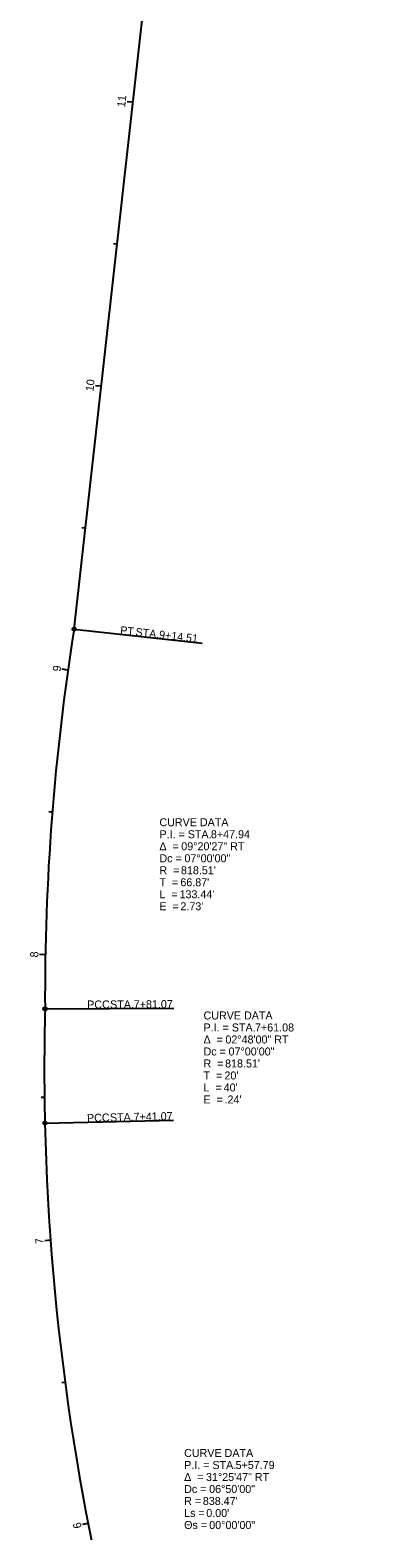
# Model space of a CAD drawing. Extents: x 221318 to 221689, y 546264 to 548368.
# Drawn here: x 221318 to 221435, y 546790 to 547316 of the extents above; entities that cross this region are included whole.
import ezdxf

# ---------------------------------------------------------------- set-up
doc = ezdxf.new("R2010")
doc.units = 0
for name, color, linetype in [('GE_X_Alignment', 7, 'Continuous'), ('GE_X_Alignment_100_Cardinal_Points', 7, 'Continuous'), ('GE_X_Alignment_100_Curve_Data', 7, 'Continuous'), ('GE_X_Alignment_100_Stations', 7, 'Continuous')]:
    doc.layers.add(name, color=color, linetype=linetype)

msp = doc.modelspace()

# ---------------------------------------------------------------- linework, layer by layer
at = {"layer": 'GE_X_Alignment'}
msp.add_line((221333.56, 547105.99), (221400.09, 547703.59), dxfattribs=at)
for centre, radius, start, end in [((222141.88, 546977.26), 818.51, 170.95131, 180.29212), ((222141.64, 546952.53), 818.51, 178.56073, 181.36074), ((222161.6, 546952.59), 838.47, 181.33261, 209.96239)]:
    msp.add_arc(centre, radius, start, end, dxfattribs=at)
at = {"layer": 'GE_X_Alignment_100_Cardinal_Points'}
for p, q in [((221333.56, 547105.99), (221378.28, 547101.01)), ((221323.38, 546973.09), (221368.38, 546973.31)), ((221323.36, 546933.09), (221368.34, 546934.16))]:
    msp.add_line(p, q, dxfattribs=at)
for centre in [(221333.56, 547105.99), (221323.38, 546973.09), (221323.36, 546933.09)]:
    msp.add_circle(centre, 0.6, dxfattribs=at)
at = {"layer": 'GE_X_Alignment_100_Stations'}
for p, q in [((221354.08, 547290.34), (221352.1, 547290.56)), ((221348.55, 547240.64), (221347.36, 547240.78)), ((221343.02, 547190.95), (221341.03, 547191.17)), ((221337.49, 547141.26), (221336.29, 547141.39)), ((221331.4, 547091.64), (221329.42, 547091.92)), ((221325.93, 547041.94), (221324.74, 547042.04)), ((221323.51, 546992.01), (221321.51, 546992.05)), ((221323.19, 546942.01), (221321.99, 546942)), ((221325.32, 546892.07), (221323.32, 546891.92)), ((221330.41, 546842.33), (221329.22, 546842.18)), ((221338.46, 546792.99), (221336.49, 546792.61))]:
    msp.add_line(p, q, dxfattribs=at)

# ---------------------------------------------------------------- texts
at = {"layer": 'GE_X_Alignment_100_Cardinal_Points'}
for s, rotation, p in [('PT', 353.6472, (221349.53, 547104.25)), (' STA. ', 353.6472, (221353.86, 547103.77)), ('9+14.51', 353.6472, (221363.12, 547102.73)), ('PCC', 0.2921, (221338.12, 546973.2)), (' STA. ', 0.2921, (221345.09, 546973.23)), ('7+81.07', 0.2921, (221354.41, 546973.28)), ('PCC', 1.3607, (221338.09, 546933.48)), (' STA. ', 1.3607, (221345.05, 546933.64)), ('7+41.07', 1.3607, (221354.37, 546933.86))]:
    msp.add_text(s, height=2.8, rotation=rotation, dxfattribs=at).set_placement(p)
at = {"layer": 'GE_X_Alignment_100_Curve_Data'}
for s, p in [('CURVE DATA', (221363.37, 547036.98)), ('P.I. = STA. ', (221363.37, 547032.78)), ('8+47.94', (221381.36, 547032.78)), ('Δ  = ', (221363.37, 547028.58)), ('09°20\'27" RT', (221371.01, 547028.58)), ('Dc = ', (221363.37, 547024.38)), ('07°00\'00"', (221372.11, 547024.38)), ('T  = ', (221363.37, 547015.98)), ('R  = ', (221363.37, 547020.18)), ("66.87'", (221370.69, 547015.98)), ("818.51'", (221370.9, 547020.18)), ('L  = ', (221363.37, 547011.78)), ("133.44'", (221370.4, 547011.78)), ('E  = ', (221363.37, 547007.58)), ("2.73'", (221370.71, 547007.58)), ('CURVE DATA', (221378.78, 546969.36)), ('P.I. = STA. ', (221378.78, 546965.16)), ('7+61.08', (221396.77, 546965.16)), ('Δ  = ', (221378.78, 546960.96)), ('02°48\'00" RT', (221386.43, 546960.96)), ('Dc = ', (221378.78, 546956.76)), ('07°00\'00"', (221387.53, 546956.76)), ('T  = ', (221378.78, 546948.36)), ('R  = ', (221378.78, 546952.56)), ("20'", (221386.1, 546948.36)), ("818.51'", (221386.32, 546952.56)), ('L  = ', (221378.78, 546944.16)), ("40'", (221385.82, 546944.16)), ('E  = ', (221378.78, 546939.96)), (".24'", (221386.12, 546939.96)), ('CURVE DATA', (221372, 546816.25)), ('P.I. = STA. ', (221372, 546812.05)), ('5+57.79', (221389.99, 546812.05)), ('Δ  = ', (221372, 546807.85)), ('31°25\'47" RT', (221379.65, 546807.85)), ('Dc = ', (221372, 546803.65)), ('06°50\'00"', (221380.75, 546803.65)), ('R = ', (221372, 546799.45)), ("838.47'", (221378.54, 546799.45)), ("0.00'", (221379.75, 546795.25)), ('Θs = ', (221372, 546791.05)), ('Ls = ', (221372, 546795.25)), ('00°00\'00"', (221380.78, 546791.05))]:
    msp.add_text(s, height=2.8, dxfattribs=at).set_placement(p)
at = {"layer": 'GE_X_Alignment_100_Stations'}
for s, rotation, p in [('11', 83.6472, (221351.37, 547288.52)), ('10', 83.6472, (221340.3, 547189.09)), ('9', 81.9673, (221328.79, 547091)), ('8', 88.9673, (221320.99, 546991.04)), ('7', 94.1394, (221322.9, 546890.88)), ('6', 100.9727, (221336.2, 546791.52))]:
    msp.add_text(s, height=2.8, rotation=rotation, dxfattribs=at).set_placement(p)

doc.saveas('drawing.dxf')
